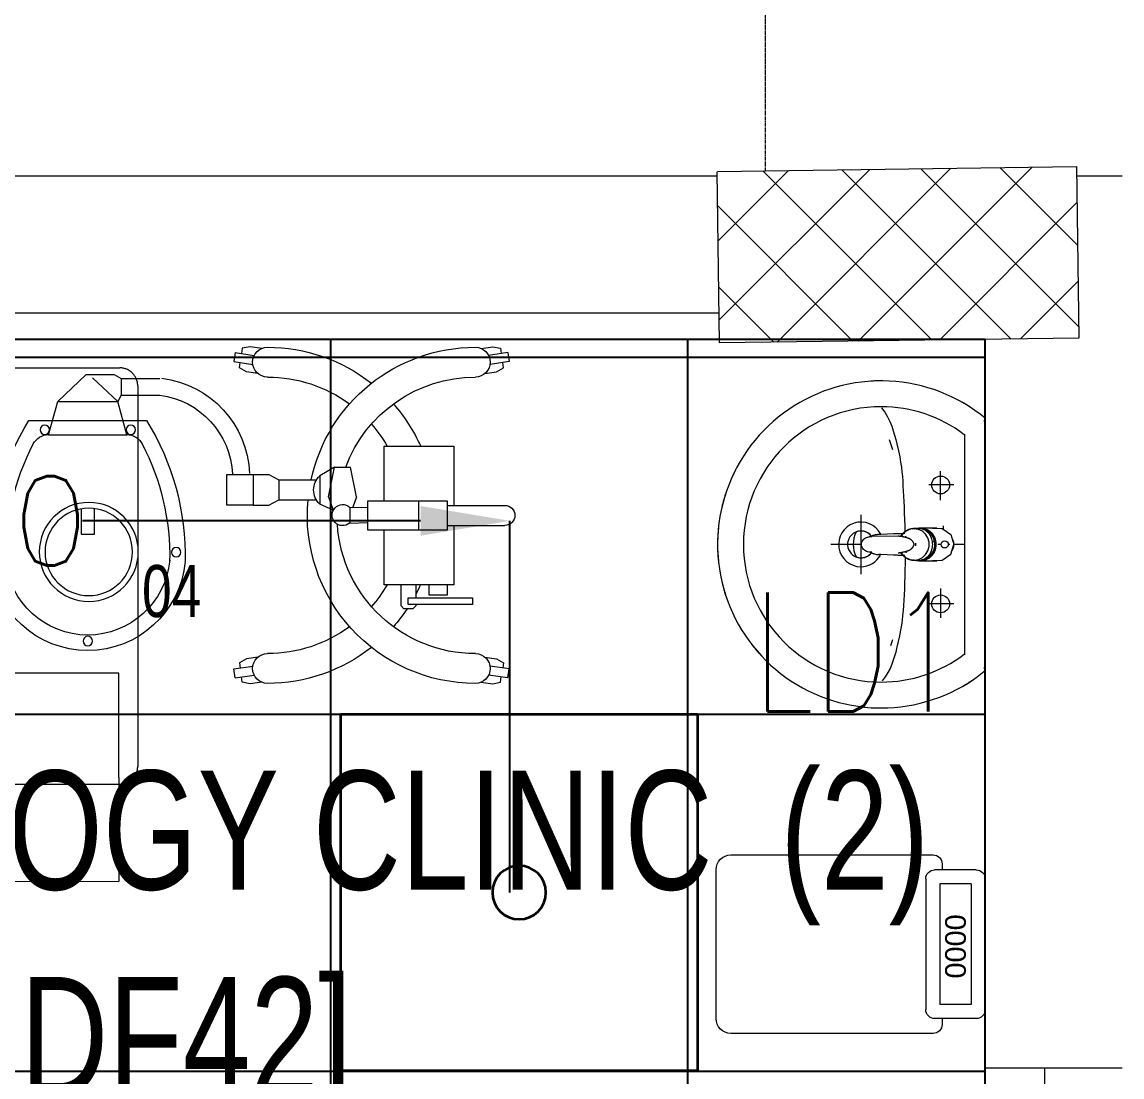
# Model space of a CAD drawing. Extents: x -12260 to 57327, y -29287 to 19916.
# Drawn here: x 47356 to 49206, y 7325 to 9099 of the extents above; entities that cross this region are included whole.
import ezdxf
from ezdxf.enums import TextEntityAlignment as Align

# ---------------------------------------------------------------- set-up
doc = ezdxf.new("R2010")
doc.units = 0
doc.header["$LTSCALE"] = 0.25
doc.linetypes.add('01-First Floor$0$HIDDEN', pattern=[9.525, 6.35, -3.175])
doc.linetypes.add('DASHDOT', pattern=[25.4, 12.7, -6.35, 0, -6.35])
for name, color, linetype, lineweight in [('01-First Floor$0$72_EGR_BASE_TEXT', 252, 'Continuous', 5), ('01-First Floor$0$72_EGR_EQP_TAG', 142, 'Continuous', 5), ('01-First Floor$0$Aluminum', 251, 'Continuous', 5), ('01-First Floor$0$C-HYDR-CTCH', 251, 'Continuous', 5), ('01-First Floor$0$Hatch', 252, 'Continuous', 5), ('01-First Floor$0$LOADING', 253, 'Continuous', 5), ('01-First Floor$0$P-SANR-FIXT', 6, 'Continuous', 18), ('01-First Floor$0$P-SANR-FIXT-1', 6, 'Continuous', 13), ('01-First Floor$0$Proj', 251, 'Continuous', 5), ('01-First Floor$0$Walls', 251, 'Continuous', 5), ('E-DIM', 6, 'Continuous', 18), ('E-LITE-CIRC-NUMB', 6, 'Continuous', 25), ('E-LITE-CLNG', 150, 'Continuous', 35), ('E-LITE-CLNG-CNDT', 6, 'DASHDOT', 35), ('E-LITE-CTRL', 6, 'Continuous', 25), ('E-LITE-IDEN', 6, 'Continuous', 25)]:
    doc.layers.add(name, color=color, linetype=linetype, lineweight=lineweight)
doc.layers.add('01-First Floor$0$FALSE CEILING', color=251, linetype='Continuous')
doc.styles.add('01-First Floor$0$Standard', font='arial.ttf')
doc.styles.add('01-First Floor$0$X3G_ENTITY_257CFD', font='swisscl.ttf', dxfattribs={"height": 200})
doc.styles.add('01-First Floor$0$X3G_ENTITY_9EC9', font='swisscl.ttf', dxfattribs={"height": 0.2})
doc.styles.add('01-First Floor$0$X3G_ENTITY_9F38', font='swisscl.ttf', dxfattribs={"height": 0.2})
doc.styles.add('DC_SIMPLEX', font='SIMPLEX.shx', dxfattribs={"width": 0.7})
doc.styles.get("Standard").update_dxf_attribs({"font": 'romans.shx'})
doc.dimstyles.get("Standard").update_dxf_attribs({"dimtxt": 150, "dimasz": 150, "dimexe": 0.18, "dimexo": 0.0625, "dimgap": 0.09, "dimtad": 0, "dimtih": 1, "dimtoh": 1, "dimdec": 0, "dimlfac": 0.1, "dimzin": 0, "dimdsep": 46, "dimtxsty": 'Standard', "dimcen": 0.09, "dimclrd": 6, "dimadec": 0, "dimazin": 0, "dimtfac": 1, "dimtdec": 0, "dimtofl": 0, "dimtmove": 0, "dimatfit": 3, "dimfxl": 1, "dimtolj": 1, "dimtzin": 0, "dimarcsym": 0})

# ---------------------------------------------------------------- blocks, each defined once
blk = doc.blocks.new('01-First Floor$0$FP_138-161_A_00_GFL_-0_080_Einreichung_Grundrisse_100')
at = {"layer": '01-First Floor$0$P-SANR-FIXT'}
blk.add_line((-0.0044, -0.0019), (-0.0045, -0.0021), dxfattribs=at)
at = {"layer": '01-First Floor$0$P-SANR-FIXT', "flags": 128}
blk.add_lwpolyline([(-0.0057, -0.0037), (-0.0058, -0.0039), (-0.006, -0.004)], dxfattribs=at)
blk = doc.blocks.new('01-First Floor$0$FP_139-161_A_00_GFL_-0_080_Einreichung_Grundrisse_100')
at = {"layer": '01-First Floor$0$P-SANR-FIXT'}
blk.add_line((0.0045, -0.0022), (0.0044, -0.002), dxfattribs=at)
at = {"layer": '01-First Floor$0$P-SANR-FIXT', "flags": 128}
blk.add_lwpolyline([(0.006, -0.004), (0.0059, -0.0039), (0.0057, -0.0038)], dxfattribs=at)
blk = doc.blocks.new('01-First Floor$0$IS_Ceraplus_B8204_BIM_BG _1_ - B8204AA - CERAPLUS single lever basin mixer with pop-up waste-V137-161_A_00_GFL_-0_080_Einreichung_Grundrisse_100')
at = {"layer": '01-First Floor$0$P-SANR-FIXT-1'}
h = blk.add_hatch(dxfattribs=at)
h.set_pattern_fill('FP_26', color=256, style=0, pattern_type=2)
h.set_pattern_definition([(225, (0.009, 0), (0.010607, -0.010607), []), (315, (0.009, 0), (0.010607, 0.010607), [])])
h.paths.add_polyline_path([(0.0056, -0.002), (0.0058, -0.0024), (0.0058, -0.0021)])
h.paths.add_polyline_path([(0.007, -0.0039), (0.0088, -0.0045), (0.0084, -0.0043)])
at = {"layer": '01-First Floor$0$LOADING'}
for p, q in [((-0.028, 0), (-0.028, -0.0281)), ((0.028, -0.0281), (0.028, 0)), ((-0.0274, -0.0337), (-0.0271, -0.0392)), ((-0.0262, -0.0282), (-0.0263, -0.0287)), ((0.0263, -0.0287), (0.0262, -0.0282)), ((0.0262, -0.0293), (0.0263, -0.0287)), ((0.0271, -0.0392), (0.0274, -0.0337)), ((-0.0137, -0.0512), (-0.0129, -0.0517)), ((0.0124, -0.052), (0.0133, -0.0515)), ((0.0185, -0.0618), (0.019, -0.0539)), ((0.019, -0.0539), (0.0188, -0.0561)), ((0.014, -0.0647), (0.0133, -0.1077))]:
    blk.add_line(p, q, dxfattribs=at)
at = {"layer": '01-First Floor$0$LOADING', "flags": 128}
for points in [[(-0.0272, -0.0069), (-0.0266, 0.009), (-0.0165, 0.0236), (0, 0.0291)], [(0.0272, -0.0069), (0.0266, 0.009), (0.0165, 0.0236), (0, 0.0291)], [(-0.0176, -0.0568), (-0.0224, -0.0513), (-0.0254, -0.0448), (-0.0264, -0.0376), (-0.0253, -0.0305), (-0.0222, -0.024), (-0.0172, -0.0186), (-0.0109, -0.0147), (-0.0037, -0.0127), (0.0037, -0.0127), (0.0109, -0.0147), (0.0172, -0.0186), (0.0222, -0.024), (0.0253, -0.0305), (0.0264, -0.0376), (0.0254, -0.0448), (0.0224, -0.0513), (0.0176, -0.0568)], [(-0.0271, -0.0393), (-0.027, -0.0403), (-0.0269, -0.0414), (-0.0267, -0.0424), (-0.0265, -0.0434), (-0.0262, -0.0444), (-0.0259, -0.0454), (-0.0255, -0.0464), (-0.0252, -0.0474), (-0.0247, -0.0484), (-0.0243, -0.0493), (-0.0238, -0.0502), (-0.0232, -0.0511), (-0.0226, -0.052), (-0.022, -0.0529), (-0.0214, -0.0537), (-0.0207, -0.0545), (-0.0199, -0.0553), (-0.0192, -0.0561), (-0.0184, -0.0568), (-0.0176, -0.0575), (-0.0173, -0.0577)], [(-0.019, -0.0539), (-0.0185, -0.0615), (-0.0185, -0.0618)], [(0.0173, -0.0577), (0.0181, -0.057), (0.0189, -0.0563), (0.0197, -0.0556), (0.0204, -0.0548), (0.0211, -0.054), (0.0218, -0.0532), (0.0224, -0.0523), (0.023, -0.0514), (0.0236, -0.0505), (0.0241, -0.0496), (0.0246, -0.0487), (0.025, -0.0477), (0.0254, -0.0467), (0.0258, -0.0458), (0.0261, -0.0448), (0.0264, -0.0437), (0.0266, -0.0427), (0.0268, -0.0417), (0.027, -0.0407), (0.0271, -0.0396), (0.0271, -0.0393)], [(-0.0181, -0.0728), (-0.0177, -0.083), (-0.0172, -0.0938)], [(-0.0162, -0.0579), (-0.0156, -0.058), (-0.0151, -0.0581), (-0.0146, -0.0583), (-0.0142, -0.0586), (-0.0139, -0.0588), (-0.0138, -0.0591)], [(-0.0138, -0.0591), (-0.0139, -0.0612), (-0.014, -0.0633)], [(0.0138, -0.0591), (0.0139, -0.0588), (0.0142, -0.0586), (0.0146, -0.0583), (0.0151, -0.0581), (0.0156, -0.058), (0.0162, -0.0579)], [(0.014, -0.0633), (0.0139, -0.0612), (0.0138, -0.0591)], [(0.0171, -0.0578), (0.0174, -0.0575), (0.0176, -0.0568)], [(0.0172, -0.0938), (0.0177, -0.083), (0.0181, -0.0728)], [(0.0184, -0.0651), (0.0184, -0.0652), (0.0184, -0.0652), (0.0184, -0.0652), (0.0184, -0.0654), (0.0184, -0.0655)], [(-0.0129, -0.1142), (-0.0124, -0.1161), (-0.0118, -0.1179), (-0.0109, -0.1197), (-0.0098, -0.1214), (-0.0084, -0.123), (-0.0067, -0.1244), (-0.0047, -0.1255), (-0.0025, -0.1263), (0, -0.1266)], [(0, -0.1266), (0.0025, -0.1263), (0.0047, -0.1255), (0.0067, -0.1244), (0.0084, -0.123), (0.0098, -0.1214), (0.0109, -0.1197), (0.0118, -0.1179), (0.0124, -0.1161), (0.0129, -0.1142)]]:
    blk.add_lwpolyline(points, dxfattribs=at)
at = {"layer": '01-First Floor$0$LOADING'}
for centre, radius, start, end in [((0, 0.0135), 0.00603, 0, 180), ((0, 0.0135), 0.00603, 180, 0), ((-0.009, 0), 0.005, 300, 315), ((0.009, 0), 0.005, 225, 240)]:
    blk.add_arc(centre, radius, start, end, dxfattribs=at)
for centre, major_axis, start_param, end_param in [((0, -0.0281), (-0.028, 0), 4.712389, 6.47291), ((0, -0.0287), (0.0267, 0), 1.570796, 3.036556), ((0, -0.0287), (0.0263, 0), 2.625648, 2.791756), ((0, -0.0287), (-0.0263, 0), 4.712389, 5.759587), ((0, -0.0281), (0.028, 0), 6.093357, 7.853982), ((0, -0.0287), (0.0267, 0), 0.105099, 1.570796), ((0, -0.0287), (0.0262, 0), 0.523599, 1.570796), ((0, -0.0287), (0.0262, 0), 0.349919, 0.515945), ((0, -0.0321), (0.0275, 0), 3.141823, 3.202701), ((0, -0.0321), (0.0275, 0), 3.239313, 3.439417), ((0, -0.0281), (0.028, 0), 3.371221, 3.483334), ((0, -0.0287), (0.0267, 0), 6.059374, 6.108652), ((0, -0.0321), (0.0275, 0), 5.985527, 6.185455), ((0, -0.0281), (0.028, 0), 5.94107, 6.05344), ((0, -0.0321), (0.0275, 0), 6.222066, 6.282955), ((0, -0.0312), (0.0248, 0), 4.111947, 4.191073), ((0, -0.0281), (0.028, 0), 4.202431, 4.259552), ((0, -0.0287), (0.0263, 0), 4.169225, 4.2325), ((0, -0.0281), (0.028, 0), 5.172057, 5.222265)]:
    blk.add_ellipse(centre, major_axis=major_axis, ratio=0.961262, start_param=start_param, end_param=end_param, dxfattribs=at)
for points, knots in [([(-0.0215, -0.0162), (-0.0216, -0.0163), (-0.0219, -0.0167), (-0.0227, -0.0177), (-0.0238, -0.0192), (-0.0249, -0.0211), (-0.0258, -0.0231), (-0.0266, -0.0253), (-0.0273, -0.0282), (-0.0275, -0.0305), (-0.0275, -0.0321)], [0.7859035, 0.7859035, 0.7859035, 0.7859035, 0.7916667, 0.8055556, 0.8333333, 0.8611111, 0.8888889, 0.9166667, 0.9444444, 1, 1, 1, 1]), ([(0.021, -0.0157), (0.0208, -0.0154), (0.0203, -0.0149), (0.0192, -0.0139), (0.0177, -0.0127), (0.0161, -0.0117), (0.0148, -0.0109), (0.0138, -0.0104), (0.0127, -0.0099), (0.0113, -0.0093), (0.0087, -0.0084), (0.0048, -0.0075), (0, -0.0071), (-0.0048, -0.0075), (-0.0087, -0.0084), (-0.0113, -0.0093), (-0.0127, -0.0099), (-0.0138, -0.0104), (-0.0148, -0.0109), (-0.0161, -0.0117), (-0.0177, -0.0127), (-0.0191, -0.0139), (-0.0202, -0.0149), (-0.0208, -0.0154), (-0.021, -0.0157)], [0.2222222, 0.2222222, 0.2222222, 0.2222222, 0.2361111, 0.25, 0.2777778, 0.3055556, 0.3194444, 0.3333333, 0.3472222, 0.3611111, 0.3888889, 0.4444444, 0.5, 0.5555556, 0.6111111, 0.6388889, 0.6527778, 0.6666667, 0.6805556, 0.6944444, 0.7222222, 0.75, 0.7638889, 0.7777778, 0.7777778, 0.7777778, 0.7777778]), ([(0.0275, -0.0321), (0.0275, -0.0305), (0.0273, -0.0282), (0.0266, -0.0253), (0.0258, -0.0231), (0.0249, -0.0211), (0.0238, -0.0192), (0.0227, -0.0177), (0.0219, -0.0167), (0.0216, -0.0163), (0.0215, -0.0162)], [0, 0, 0, 0, 0.0555556, 0.0833333, 0.1111111, 0.1388889, 0.1666667, 0.1944444, 0.2083333, 0.2142181, 0.2142181, 0.2142181, 0.2142181]), ([(0, -0.0357), (-0.0006, -0.0357), (-0.0013, -0.0357), (-0.002, -0.0357), (-0.0022, -0.0357)], [0, 0, 0, 0, 0.1, 0.1298359, 0.1298359, 0.1298359, 0.1298359]), ([(0.0022, -0.0357), (0.002, -0.0357), (0.0013, -0.0357), (0.0006, -0.0357), (0, -0.0357)], [0.8701578, 0.8701578, 0.8701578, 0.8701578, 0.9, 1, 1, 1, 1]), ([(-0.0188, -0.0538), (-0.0188, -0.0547), (-0.0186, -0.0582), (-0.0185, -0.0619), (-0.0184, -0.0646)], [0.6724021, 0.6724021, 0.6724021, 0.6724021, 0.75, 1, 1, 1, 1]), ([(0, -0.0378), (-0.0005, -0.038), (-0.0012, -0.0384), (-0.0021, -0.0389), (-0.0028, -0.0393), (-0.0035, -0.0397), (-0.0042, -0.04), (-0.0049, -0.0405), (-0.0055, -0.0409), (-0.0061, -0.0414), (-0.0067, -0.0419), (-0.0072, -0.0424), (-0.0078, -0.0429), (-0.0083, -0.0435), (-0.0088, -0.0441), (-0.0092, -0.0446), (-0.0096, -0.0452), (-0.01, -0.0459), (-0.0103, -0.0466), (-0.0105, -0.0472), (-0.0107, -0.0477), (-0.0108, -0.0481), (-0.0109, -0.0484), (-0.0111, -0.0489), (-0.0114, -0.0497), (-0.0118, -0.0509), (-0.0122, -0.0521), (-0.0124, -0.053), (-0.0126, -0.0537), (-0.0128, -0.0544), (-0.0129, -0.0552), (-0.0131, -0.0559), (-0.0132, -0.0566), (-0.0134, -0.0572), (-0.0136, -0.0581), (-0.0137, -0.0587), (-0.0138, -0.0591)], [0, 0, 0, 0, 0.055556, 0.083333, 0.111111, 0.138889, 0.166667, 0.194444, 0.222222, 0.25, 0.277778, 0.305556, 0.333333, 0.361111, 0.388889, 0.416667, 0.444444, 0.472222, 0.5, 0.527778, 0.541667, 0.555556, 0.569444, 0.583333, 0.611111, 0.666667, 0.722222, 0.75, 0.777778, 0.805556, 0.833333, 0.861111, 0.888889, 0.916667, 0.944444, 1, 1, 1, 1]), ([(0.0138, -0.0591), (0.0137, -0.0587), (0.0136, -0.0581), (0.0134, -0.0572), (0.0132, -0.0566), (0.0131, -0.0559), (0.0129, -0.0552), (0.0128, -0.0544), (0.0126, -0.0537), (0.0124, -0.053), (0.0122, -0.0521), (0.0118, -0.0509), (0.0114, -0.0497), (0.0111, -0.0489), (0.0109, -0.0484), (0.0108, -0.0481), (0.0107, -0.0477), (0.0105, -0.0472), (0.0103, -0.0466), (0.01, -0.0459), (0.0096, -0.0452), (0.0092, -0.0446), (0.0088, -0.0441), (0.0083, -0.0435), (0.0078, -0.0429), (0.0072, -0.0424), (0.0067, -0.0419), (0.0061, -0.0414), (0.0055, -0.0409), (0.0049, -0.0405), (0.0042, -0.04), (0.0035, -0.0397), (0.0028, -0.0393), (0.0021, -0.0389), (0.0012, -0.0384), (0.0005, -0.038), (0, -0.0378)], [0, 0, 0, 0, 0.055556, 0.083333, 0.111111, 0.138889, 0.166667, 0.194444, 0.222222, 0.25, 0.277778, 0.333333, 0.388889, 0.416667, 0.430556, 0.444444, 0.458333, 0.472222, 0.5, 0.527778, 0.555556, 0.583333, 0.611111, 0.638889, 0.666667, 0.694444, 0.722222, 0.75, 0.777778, 0.805556, 0.833333, 0.861111, 0.888889, 0.916667, 0.944444, 1, 1, 1, 1]), ([(0.0184, -0.0646), (0.0185, -0.0619), (0.0186, -0.0582), (0.0188, -0.0547), (0.0188, -0.0538)], [0, 0, 0, 0, 0.25, 0.3275586, 0.3275586, 0.3275586, 0.3275586]), ([(-0.0162, -0.0579), (-0.0162, -0.0578), (-0.0163, -0.0578), (-0.0165, -0.0577), (-0.0166, -0.0575), (-0.0167, -0.0574), (-0.0169, -0.0573), (-0.017, -0.0572), (-0.0172, -0.0571), (-0.0173, -0.057), (-0.0175, -0.0569), (-0.0176, -0.0568)], [0, 0, 0, 0, 0.1, 0.2, 0.3, 0.4, 0.5, 0.6, 0.7, 0.8, 1, 1, 1, 1]), ([(-0.0148, -0.0587), (-0.015, -0.0586), (-0.0159, -0.0583), (-0.0167, -0.058), (-0.0172, -0.0578)], [0.8, 0.8, 0.8, 0.8, 0.85, 1, 1, 1, 1]), ([(0.0141, -0.0613), (0.0141, -0.0611), (0.0143, -0.0608), (0.0145, -0.0604), (0.0148, -0.06), (0.0151, -0.0596), (0.0153, -0.0594), (0.0155, -0.0592), (0.0156, -0.059), (0.0158, -0.0588), (0.016, -0.0587), (0.0163, -0.0585), (0.0165, -0.0583), (0.0166, -0.0582)], [0.3333333, 0.3333333, 0.3333333, 0.3333333, 0.4166667, 0.5, 0.5833333, 0.6666667, 0.7083333, 0.75, 0.7916667, 0.8333333, 0.875, 0.9166667, 1, 1, 1, 1]), ([(0.0176, -0.0568), (0.0175, -0.0569), (0.0173, -0.057), (0.0172, -0.0571), (0.017, -0.0572), (0.0169, -0.0573), (0.0167, -0.0574), (0.0166, -0.0575), (0.0165, -0.0577), (0.0163, -0.0578), (0.0162, -0.0578), (0.0162, -0.0579)], [0, 0, 0, 0, 0.2, 0.3, 0.4, 0.5, 0.6, 0.7, 0.8, 0.9, 1, 1, 1, 1]), ([(-0.0131, -0.1116), (-0.0132, -0.1115), (-0.0135, -0.1109), (-0.0141, -0.1099), (-0.0147, -0.1086), (-0.0153, -0.1072), (-0.0159, -0.1053), (-0.0167, -0.1021), (-0.0171, -0.0992), (-0.0171, -0.0973)], [0.4856715, 0.4856715, 0.4856715, 0.4856715, 0.5, 0.55, 0.6, 0.65, 0.7, 0.8, 1, 1, 1, 1]), ([(-0.0132, -0.1091), (-0.0132, -0.1096), (-0.0132, -0.1103), (-0.0132, -0.1111), (-0.0132, -0.1115), (-0.0132, -0.1118), (-0.0131, -0.1122), (-0.0131, -0.1125), (-0.0131, -0.1128), (-0.0131, -0.1131), (-0.013, -0.1134), (-0.013, -0.1138), (-0.0129, -0.1141), (-0.0129, -0.1142)], [0.2, 0.2, 0.2, 0.2, 0.4, 0.5, 0.55, 0.6, 0.65, 0.7, 0.75, 0.8, 0.85, 0.9, 1, 1, 1, 1]), ([(0.0129, -0.1142), (0.0129, -0.1141), (0.013, -0.1138), (0.013, -0.1134), (0.0131, -0.1131), (0.0131, -0.1128), (0.0131, -0.1125), (0.0131, -0.1122), (0.0132, -0.1118), (0.0132, -0.1115), (0.0132, -0.1111), (0.0132, -0.1103), (0.0132, -0.1096), (0.0132, -0.1091)], [0, 0, 0, 0, 0.1, 0.15, 0.2, 0.25, 0.3, 0.35, 0.4, 0.45, 0.5, 0.6, 0.8, 0.8, 0.8, 0.8]), ([(0.0131, -0.1116), (0.0133, -0.1113), (0.0137, -0.1106), (0.0142, -0.1096), (0.0147, -0.1084), (0.0153, -0.1072), (0.0159, -0.1053), (0.0167, -0.1021), (0.0171, -0.0992), (0.0171, -0.0973)], [-0.5143371, -0.5143371, -0.5143371, -0.5143371, -0.475, -0.4375, -0.4, -0.35, -0.3, -0.2, 0, 0, 0, 0])]:
    blk.add_open_spline(points, degree=3, knots=knots, dxfattribs=at)
for points in [[(-0.0184, -0.0646), (-0.0183, -0.0659), (-0.0182, -0.0684), (-0.0181, -0.0709), (-0.0181, -0.0721)], [(-0.0172, -0.0578), (-0.0171, -0.0578), (-0.0169, -0.058), (-0.0167, -0.0581), (-0.0166, -0.0582)], [(-0.0162, -0.0579), (-0.0162, -0.0579), (-0.0164, -0.0581), (-0.0165, -0.0582), (-0.0166, -0.0583), (-0.0166, -0.0582), (-0.0166, -0.0582)], [(-0.0166, -0.0582), (-0.0163, -0.0585), (-0.0156, -0.059), (-0.0148, -0.0599), (-0.0142, -0.0609), (-0.0139, -0.0617), (-0.0138, -0.0621)], [(-0.014, -0.0633), (-0.014, -0.0633), (-0.014, -0.0633), (-0.014, -0.0633)], [(-0.014, -0.0646), (-0.014, -0.0644), (-0.014, -0.064), (-0.014, -0.0635), (-0.014, -0.0633)], [(0.014, -0.0633), (0.014, -0.0633), (0.014, -0.0633), (0.014, -0.0633)], [(0.014, -0.0633), (0.014, -0.0635), (0.014, -0.064), (0.014, -0.0644), (0.014, -0.0647)], [(0.0172, -0.0578), (0.0168, -0.0579), (0.0158, -0.0583), (0.0147, -0.0587), (0.0141, -0.059)], [(0.0166, -0.0582), (0.0166, -0.0582), (0.0166, -0.0583), (0.0165, -0.0582), (0.0164, -0.0581), (0.0162, -0.0579), (0.0162, -0.0579)], [(0.0166, -0.0582), (0.0167, -0.0582), (0.0168, -0.0581), (0.0169, -0.058), (0.0169, -0.058)], [(0.0169, -0.058), (0.017, -0.0579), (0.0171, -0.0579), (0.0171, -0.0578)], [(0.0181, -0.0721), (0.0181, -0.0709), (0.0182, -0.0684), (0.0183, -0.0659), (0.0184, -0.0646)], [(-0.0172, -0.0938), (-0.0172, -0.0944), (-0.0172, -0.0956), (-0.0171, -0.0967), (-0.0171, -0.0973)], [(0.0171, -0.0973), (0.0171, -0.0967), (0.0172, -0.0956), (0.0172, -0.0944), (0.0172, -0.0938)]]:
    blk.add_open_spline(points, degree=3, dxfattribs=at)
for name in ['01-First Floor$0$FP_138-161_A_00_GFL_-0_080_Einreichung_Grundrisse_100', '01-First Floor$0$FP_139-161_A_00_GFL_-0_080_Einreichung_Grundrisse_100']:
    blk.add_blockref(name, (0, 0), dxfattribs=at)
blk = doc.blocks.new('01-First Floor$0$_100_WB_KER_REN_55x45x18 - _100_WB_KER_REN_55x45x18-V63-161_A_00_GFL_-0_080_Einreichung_Grundrisse_100')
at = {"layer": '01-First Floor$0$LOADING'}
for p, q in [((-0.2075, 0.225), (-0.2075, 0.2227)), ((0.2074, 0.225), (-0.2074, 0.225)), ((0.2075, 0.2227), (0.2075, 0.225)), ((-0.1855, 0.1899), (0.1855, 0.1899)), ((0, 0.1899), (0, 0.1724)), ((-0.1, 0.172), (-0.1, 0.1303)), ((0.1, 0.172), (0.1, 0.1303)), ((-0.0744, 0.15), (-0.1234, 0.15)), ((-0.0259, 0.155), (-0.0315, 0.155)), ((0, 0.1656), (0, 0.1628)), ((0, 0.1509), (0, 0.1454)), ((0.026, 0.155), (0.0248, 0.155)), ((0.0744, 0.15), (0.1234, 0.15)), ((0, 0.1422), (0, 0.1399)), ((-0.1763, 0.0637), (-0.1598, 0.0692)), ((0.1605, 0.0691), (0.1707, 0.0656)), ((-0.05, 0.0161), (0.05, 0.0161)), ((0, 0.0168), (0, -0.0348))]:
    blk.add_line(p, q, dxfattribs=at)
at = {"layer": '01-First Floor$0$LOADING', "flags": 128}
for points in [[(-0.2121, 0.225), (-0.219, 0.2164), (-0.2254, 0.2075), (-0.2316, 0.1983), (-0.2373, 0.189), (-0.2427, 0.1794), (-0.2476, 0.1696), (-0.2522, 0.1596), (-0.2564, 0.1494), (-0.2602, 0.1391), (-0.2635, 0.1286), (-0.2665, 0.118), (-0.269, 0.1073), (-0.271, 0.0965), (-0.2727, 0.0856), (-0.2739, 0.0747), (-0.2747, 0.0637), (-0.275, 0.0527), (-0.275, 0.05)], [(0.275, 0.05), (0.2748, 0.061), (0.2741, 0.072), (0.273, 0.0829), (0.2715, 0.0938), (0.2695, 0.1046), (0.2671, 0.1154), (0.2643, 0.126), (0.261, 0.1365), (0.2574, 0.1469), (0.2533, 0.1571), (0.2488, 0.1671), (0.2439, 0.177), (0.2387, 0.1866), (0.233, 0.1961), (0.227, 0.2053), (0.2206, 0.2142), (0.2138, 0.2229), (0.2121, 0.225)], [(-0.275, 0.05), (-0.2748, 0.039), (-0.2741, 0.028), (-0.273, 0.0171), (-0.2715, 0.0062), (-0.2695, -0.0046), (-0.2671, -0.0154), (-0.2643, -0.026), (-0.261, -0.0365), (-0.2574, -0.0469), (-0.2533, -0.0571), (-0.2488, -0.0671), (-0.2439, -0.077), (-0.2387, -0.0866), (-0.233, -0.0961), (-0.227, -0.1053), (-0.2206, -0.1142), (-0.2138, -0.1229), (-0.2067, -0.1313), (-0.1993, -0.1395), (-0.1916, -0.1473), (-0.1836, -0.1548), (-0.1752, -0.162), (-0.1666, -0.1688), (-0.1577, -0.1753), (-0.1486, -0.1814), (-0.1392, -0.1872), (-0.1296, -0.1925), (-0.1198, -0.1975), (-0.1098, -0.2021), (-0.0996, -0.2063), (-0.0893, -0.2101), (-0.0788, -0.2135), (-0.0682, -0.2164), (-0.0575, -0.2189), (-0.0467, -0.221), (-0.0359, -0.2227), (-0.0249, -0.2239), (-0.014, -0.2246), (-0.003, -0.225), (0.008, -0.2249), (0.019, -0.2243), (0.03, -0.2234), (0.0409, -0.2219), (0.0517, -0.2201), (0.0625, -0.2178), (0.0731, -0.2151), (0.0837, -0.212), (0.0941, -0.2084), (0.1043, -0.2044), (0.1144, -0.2001), (0.1243, -0.1953), (0.1341, -0.1901), (0.1436, -0.1846), (0.1528, -0.1786), (0.1618, -0.1723), (0.1706, -0.1657), (0.1791, -0.1587), (0.1873, -0.1514), (0.1952, -0.1437), (0.2028, -0.1358), (0.21, -0.1275), (0.217, -0.119), (0.2236, -0.1101), (0.2298, -0.1011), (0.2356, -0.0918), (0.2411, -0.0822), (0.2462, -0.0725), (0.2509, -0.0625), (0.2552, -0.0524), (0.2591, -0.0421), (0.2626, -0.0317), (0.2656, -0.0211), (0.2683, -0.0104), (0.2705, 0.0003), (0.2722, 0.0112), (0.2736, 0.0221), (0.2745, 0.0331), (0.2749, 0.0441), (0.275, 0.05)]]:
    blk.add_lwpolyline(points, dxfattribs=at)
at = {"layer": '01-First Floor$0$LOADING'}
for centre in [(-0.1, 0.15), (0.1, 0.15)]:
    blk.add_circle(centre, 0.015, dxfattribs=at)
for centre, radius, start, end in [((0, 0.05), 0.275, 140.4788, 141.2381), ((0, 0.05), 0.275, 38.7619, 39.5212), ((0, 0.05), 0.275, 145.9324, 150.3591), ((0, 0.05), 0.275, 29.6409, 34.0676), ((0, 0.05), 0.2315, 142.8209, 180), ((0, 0.05), 0.2315, 0, 37.1791), ((0, 0.155), 0.0175, 54.0899, 125.9101), ((0, 0.155), 0.0175, 68.869, 83.8798), ((0, 0.155), 0.0175, 251.9463, 258.2346), ((0, 0.05), 0.275, 180, 183.6225), ((0, 0.05), 0.2315, 180, 0), ((0, 0.0161), 0.0375, 117.1305, 0), ((0, 0.0161), 0.0375, 0, 61.4146), ((0, 0.0161), 0.0225, 129.5025, 0), ((0, 0.0161), 0.0225, 156.725, 162.0134), ((0, 0.0161), 0.0225, 138.0808, 143.3939), ((0, 0.0161), 0.0225, 0, 51.4286), ((0, 0.0161), 0.0225, 36.616, 41.9265), ((0, 0.0161), 0.0225, 17.9887, 23.276), ((0, 0.0161), 0.0225, 180, 193.3417), ((0, 0.0161), 0.0225, 197.0466, 201.508), ((0, 0.05), 0.047, 243.4433, 296.5567), ((0, 0.0161), 0.0225, 338.492, 342.9534), ((0, 0.0161), 0.0225, 346.6583, 0), ((0, 0.05), 0.275, 307.6689, 312), ((0, 0.05), 0.275, 240, 245.6589), ((0, 0.05), 0.275, 252, 257.5535), ((0, 0.05), 0.275, 282.9241, 288), ((0, 0.05), 0.275, 264, 276)]:
    blk.add_arc(centre, radius, start, end, dxfattribs=at)
for points, knots in [([(-0.2074, 0.225), (-0.2078, 0.225), (-0.2086, 0.225), (-0.2095, 0.225), (-0.2102, 0.225), (-0.2106, 0.225), (-0.2109, 0.225), (-0.2111, 0.225), (-0.2114, 0.225), (-0.2116, 0.225), (-0.2118, 0.225), (-0.2119, 0.225), (-0.2119, 0.225)], [-1, -1, -1, -1, -0.8333333, -0.6666667, -0.5833333, -0.5, -0.4583333, -0.4166667, -0.3333333, -0.2916667, -0.25, -0.1666667, -0.1666667, -0.1666667, -0.1666667]), ([(0.2119, 0.225), (0.2119, 0.225), (0.2118, 0.225), (0.2116, 0.225), (0.2114, 0.225), (0.2111, 0.225), (0.2109, 0.225), (0.2106, 0.225), (0.2102, 0.225), (0.2095, 0.225), (0.2086, 0.225), (0.2078, 0.225), (0.2074, 0.225)], [-0.8333333, -0.8333333, -0.8333333, -0.8333333, -0.75, -0.7083333, -0.6666667, -0.5833333, -0.5416667, -0.5, -0.4166667, -0.3333333, -0.1666667, 0, 0, 0, 0]), ([(-0.0037, 0.1721), (-0.0046, 0.1719), (-0.0064, 0.1714), (-0.0081, 0.1705), (-0.009, 0.17)], [0.5653198, 0.5653198, 0.5653198, 0.5653198, 0.6111111, 0.6666667, 0.6666667, 0.6666667, 0.6666667]), ([(0.009, 0.17), (0.0086, 0.1703), (0.0077, 0.1708), (0.0059, 0.1715), (0.0046, 0.1719), (0.0037, 0.1721)], [0.3333333, 0.3333333, 0.3333333, 0.3333333, 0.3611111, 0.3888889, 0.4346482, 0.4346482, 0.4346482, 0.4346482]), ([(-0.2294, 0.0509), (-0.2103, 0.066), (-0.1431, 0.0839), (-0.1084, 0.0863), (-0.0496, 0.0893), (-0.0206, 0.0899)], [0.0392191, 0.0392191, 0.0392191, 0.0392191, 0.1715289, 0.4228457, 0.6475389, 0.6475389, 0.6475389, 0.6475389]), ([(0.0209, 0.0903), (0.0512, 0.0901), (0.1113, 0.0879), (0.1514, 0.0828), (0.2115, 0.0665), (0.2292, 0.052)], [0.7533082, 0.7533082, 0.7533082, 0.7533082, 0.9865548, 1.235629, 1.3638988, 1.3638988, 1.3638988, 1.3638988]), ([(-0.0141, 0.0337), (-0.0162, 0.0319), (-0.0207, 0.0267), (-0.0225, 0.02), (-0.0225, 0.0161)], [0.7144203, 0.7144203, 0.7144203, 0.7144203, 0.8333333, 1, 1, 1, 1]), ([(0.0225, 0.0161), (0.0225, 0.0187), (0.0216, 0.0239), (0.0182, 0.0298), (0.0152, 0.0327), (0.0141, 0.0337)], [0, 0, 0, 0, 0.1111111, 0.2222222, 0.285568, 0.285568, 0.285568, 0.285568])]:
    blk.add_open_spline(points, degree=3, knots=knots, dxfattribs=at)
for points in [[(-0.2075, 0.2227), (-0.2075, 0.2231), (-0.2075, 0.2235), (-0.2075, 0.2239)], [(0.2075, 0.2239), (0.2075, 0.2235), (0.2075, 0.2231), (0.2075, 0.2227)], [(-0.1852, 0.1899), (-0.1853, 0.1899), (-0.1854, 0.1899), (-0.1855, 0.1899)], [(0.1855, 0.1899), (0.1854, 0.1899), (0.1853, 0.1899), (0.1852, 0.1899)], [(-0.0009, 0.1725), (-0.0013, 0.1725), (-0.0018, 0.1724), (-0.0022, 0.1724)], [(0.0022, 0.1724), (0.0018, 0.1724), (0.0013, 0.1725), (0.0009, 0.1725)], [(-0.0225, 0.0161), (-0.0225, 0.0147), (-0.0222, 0.012), (-0.0215, 0.0093), (-0.021, 0.008)], [(0.021, 0.008), (0.0215, 0.0093), (0.0222, 0.012), (0.0225, 0.0147), (0.0225, 0.0161)]]:
    blk.add_open_spline(points, degree=3, dxfattribs=at)
at = {"layer": '01-First Floor$0$LOADING', "xscale": -1, "rotation": 5.088887490341627e-12}
blk.add_blockref('01-First Floor$0$IS_Ceraplus_B8204_BIM_BG _1_ - B8204AA - CERAPLUS single lever basin mixer with pop-up waste-V137-161_A_00_GFL_-0_080_Einreichung_Grundrisse_100', (0, 0.1434), dxfattribs=at)
blk = doc.blocks.new('01-First Floor$0$HF13461A-P')
at = {"layer": '01-First Floor$0$LOADING'}
for p, q in [((0.2579, 0.4503), (0.0379, 0.4503)), ((0.0229, 0.4353), (0.0229, 0.3653)), ((0.2493, 0.4266), (0.0466, 0.4266)), ((0.0466, 0.4266), (0.0466, 0.3739)), ((0.2493, 0.4266), (0.2493, 0.3739)), ((0.2729, 0.4353), (0.2729, 0.3653)), ((0.0229, 0.3778), (0.0129, 0.3778)), ((0.2493, 0.3739), (0.0466, 0.3739)), ((0.2829, 0.3778), (0.2729, 0.3778)), ((-0.0021, 0.3628), (-0.0021, 0.0228)), ((0.2979, 0.0228), (0.2979, 0.3628)), ((0.2579, 0.3503), (0.0379, 0.3503)), ((0.0229, -0.0022), (0.2729, -0.0022))]:
    blk.add_line(p, q, dxfattribs=at)
for centre, radius, start, end in [((0.0379, 0.4353), 0.015, 90, 180), ((0.2579, 0.4353), 0.015, 0, 90), ((0.0129, 0.3628), 0.015, 90, 180), ((0.2829, 0.3628), 0.015, 0, 90), ((0.0379, 0.3653), 0.015, 180, 270), ((0.2579, 0.3653), 0.015, 270, 0), ((0.0229, 0.0228), 0.025, 180, 270), ((0.2729, 0.0228), 0.025, 270, 0)]:
    blk.add_arc(centre, radius, start, end, dxfattribs=at)
at = {"layer": '01-First Floor$0$LOADING', "style": '01-First Floor$0$Standard'}
blk.add_text('0000', height=0.03477, dxfattribs=at).set_placement((0.0901, 0.3829))
blk = doc.blocks.new('01-First Floor$0$HF13902-P')
at = {"color": 8, "linetype": '01-First Floor$0$HIDDEN'}
for p, q in [((-0.35, -0.6824), (-0.35, -1.1124)), ((0.35, -0.6824), (0.35, -1.1124)), ((0.32, -1.1424), (-0.32, -1.1424))]:
    blk.add_line(p, q, dxfattribs=at)
for centre, start, end in [((-0.32, -1.1124), 180, 270), ((0.32, -1.1124), 270, 0)]:
    blk.add_arc(centre, 0.03, start, end, dxfattribs=at)
blk = doc.blocks.new('01-First Floor$0$HF11772-P')
at = {"layer": '01-First Floor$0$LOADING'}
for p, q in [((0.6, 0.35), (0, 0.35)), ((0, 0.175), (0, 0.35)), ((0.6, 0.175), (0.6, 0.35)), ((0, 0.175), (0, 0)), ((0.6, 0), (0.6, 0.175)), ((0, 0), (0.6, 0))]:
    blk.add_line(p, q, dxfattribs=at)
blk = doc.blocks.new('01-First Floor$0$mobile light')
at = {"layer": '01-First Floor$0$LOADING'}
for p, q in [((1885.1, -497.29), (1883.78, -497.56)), ((1887.04, -497.59), (1885.1, -497.29)), ((1923.94, -497.59), (1925.88, -497.29)), ((1925.88, -497.29), (1927.2, -497.56)), ((1882.58, -498.29), (1882.35, -499.8)), ((1882.58, -498.29), (1885.78, -498.78)), ((1883.78, -497.56), (1883.65, -498.45)), ((1928.41, -498.29), (1925.2, -498.78)), ((1927.2, -497.56), (1927.33, -498.45)), ((1928.41, -498.29), (1928.63, -499.8)), ((1882.35, -499.8), (1885.55, -500.28)), ((1883.28, -500.85), (1883.42, -499.96)), ((1884.47, -501.5), (1883.28, -500.85)), ((1928.63, -499.8), (1925.43, -500.28)), ((1926.52, -501.5), (1927.7, -500.85)), ((1927.7, -500.85), (1927.56, -499.96)), ((1886.4, -501.79), (1884.47, -501.5)), ((1924.58, -501.79), (1926.52, -501.5)), ((1947.59, -502.62), (1941.09, -502.62)), ((1948.76, -501.94), (1947.59, -502.62)), ((1947.59, -502.62), (1947.59, -505.45)), ((1948.15, -506.5), (1952.41, -502.55)), ((1953.47, -501.94), (1948.76, -501.94)), ((1958.23, -506.5), (1953.47, -501.94)), ((1947.59, -505.45), (1941.09, -505.45)), ((1946.6, -512.08), (1948.15, -506.5)), ((1947.59, -505.45), (1948.15, -506.5)), ((1958.23, -506.5), (1948.15, -506.5)), ((1959.78, -512.08), (1958.23, -506.5)), ((1963.08, -509.67), (1943.3, -509.67)), ((1959.78, -512.08), (1946.6, -512.08)), ((1908.01, -522.53), (1909, -517.55)), ((1911.69, -517.55), (1909, -517.55)), ((1912.69, -522.53), (1911.69, -517.55)), ((1911.69, -517.55), (1914.17, -518.99)), ((1914.17, -518.99), (1914.17, -523.77)), ((1921.08, -519.69), (1914.74, -519.69)), ((1922.73, -518.8), (1921.08, -519.69)), ((1921.08, -519.69), (1921.08, -523.01)), ((1921.08, -519.69), (1921.08, -523.01)), ((1925.38, -518.8), (1922.73, -518.8)), ((1892.68, -528.06), (1892.68, -523.24)), ((1892.68, -523.24), (1906.16, -523.24)), ((1897.5, -528.06), (1897.5, -523.24)), ((1906.16, -523.24), (1906.16, -528.06)), ((1908.01, -522.53), (1908.62, -524.28)), ((1912.69, -522.53), (1911.9, -524.78)), ((1921.08, -523.01), (1914.77, -523.01)), ((1922.73, -523.93), (1921.08, -523.04)), ((1892.68, -523.97), (1883.05, -523.97)), ((1909.15, -524.25), (1906.16, -524.32)), ((1909.15, -524.25), (1909.15, -526.94)), ((1911.9, -524.78), (1914.17, -523.77)), ((1925.38, -523.93), (1922.73, -523.93)), ((1909.15, -526.94), (1906.16, -526.87)), ((1892.68, -527.34), (1883.05, -527.34)), ((1906.16, -528.06), (1892.68, -528.06)), ((1882.35, -551.47), (1885.55, -550.99)), ((1884.47, -549.77), (1883.28, -550.42)), ((1883.28, -550.42), (1883.42, -551.31)), ((1886.4, -549.48), (1884.47, -549.77)), ((1924.58, -549.48), (1926.52, -549.77)), ((1928.63, -551.47), (1925.43, -550.99)), ((1926.52, -549.77), (1927.7, -550.42)), ((1927.7, -550.42), (1927.56, -551.31)), ((1882.58, -552.98), (1882.35, -551.47)), ((1882.58, -552.98), (1885.78, -552.5)), ((1883.78, -553.71), (1883.65, -552.82)), ((1928.41, -552.98), (1925.2, -552.5)), ((1927.2, -553.71), (1927.33, -552.82)), ((1928.41, -552.98), (1928.63, -551.47)), ((1885.1, -553.98), (1883.78, -553.71)), ((1887.04, -553.69), (1885.1, -553.98)), ((1923.94, -553.69), (1925.88, -553.98)), ((1925.88, -553.98), (1927.2, -553.71))]:
    blk.add_line(p, q, dxfattribs=at)
for points in [[(1903.33, -523.24), (1903.33, -514.02), (1891.61, -514.02), (1891.61, -523.97)], [(1954.27, -524.55), (1954.27, -528.82), (1952.05, -528.82), (1952.05, -524.5)], [(1891.61, -527.34), (1891.61, -537.34), (1903.33, -537.34), (1903.33, -528.06)], [(1892.74, -537.34), (1892.74, -539.04), (1895.76, -539.04), (1895.76, -537.34)], [(1898.05, -537.34), (1898.05, -539.5)], [(1898.05, -540.63), (1898.05, -540.87), (1898.53, -541.35), (1900.02, -541.35), (1900.5, -540.87), (1900.5, -537.34)]]:
    blk.add_lwpolyline(points, dxfattribs=at)
for points in [[(1929.78, -518.8), (1925.38, -518.8), (1925.38, -523.93), (1929.78, -523.93)], [(1899.3, -539.5), (1888.5, -539.5), (1888.5, -540.63), (1899.3, -540.63)]]:
    blk.add_lwpolyline(points, close=True, dxfattribs=at)
for centre, radius in [((1945.96, -511.25), 0.793), ((1960.42, -511.25), 0.793), ((1953.01, -531.79), 8.32), ((1953.01, -531.79), 7.35), ((1938.31, -531.85), 0.793), ((1968.07, -531.85), 0.793), ((1953.19, -546.77), 0.793)]:
    blk.add_circle(centre, radius, dxfattribs=at)
for centre, radius, start, end in [((1888.02, -499.89), 2.5, 90, 270), ((1888.02, -525.64), 28.25, 12.1463, 90), ((1922.96, -525.64), 28.25, 90, 128.2073), ((1922.96, -499.89), 2.5, 270, 90), ((1888.02, -525.64), 23.25, 20.3387, 90), ((1922.96, -525.64), 23.25, 90, 126.3743), ((1942.82, -519.31), 16.86, 97.1293, 177.6115), ((1942.82, -519.31), 13.97, 97.1293, 177.6115), ((1922.96, -525.64), 28.25, 138.4974, 155.7305), ((1922.96, -525.64), 23.25, 138.7224, 150.0382), ((1980.13, -532.49), 43.32, 148.2167, 181.2501), ((1926.25, -532.49), 43.32, 358.7499, 31.7833), ((1946.6, -514.96), 2.89, 90, 152.4092), ((1959.78, -514.96), 2.89, 27.5908, 90), ((1980.13, -532.49), 40.72, 152.4092, 181.2501), ((1926.25, -532.49), 40.72, 358.7499, 27.5908), ((1911.94, -521.38), 3.27, 313.0112, 46.9888), ((1888.02, -525.64), 28.25, 270, 5.3386), ((1883.05, -525.65), 1.68, 90, 270), ((1910.32, -525.6), 1.78, 229.0673, 130.9327), ((1888.02, -525.64), 23.25, 270, 356.3184), ((1953.19, -531.93), 16.44, 185.2361, 354.7639), ((1953.19, -531.93), 13.84, 185.2361, 354.7639), ((1922.96, -525.64), 28.25, 204.483, 208.105), ((1922.96, -525.64), 23.25, 210.2349, 221.2776), ((1922.96, -525.64), 28.25, 213.7985, 221.5026), ((1922.96, -525.64), 23.25, 233.6257, 270), ((1888.02, -551.39), 2.5, 90, 270), ((1922.96, -525.64), 28.25, 231.7927, 270), ((1922.96, -551.39), 2.5, 270, 90)]:
    blk.add_arc(centre, radius, start, end, dxfattribs=at)
blk = doc.blocks.new('01-First Floor')
at = {"layer": '01-First Floor$0$Hatch'}
h = blk.add_hatch(dxfattribs=at)
h.set_pattern_fill('ANSI37', color=256, scale=30)
h.set_pattern_definition([(45, (-1823.345, -13062.25), (-67.35192, 67.35192), []), (135, (-1823.345, -13062.25), (-67.35192, -67.35192), [])])
h.paths.add_polyline_path([(49129.3, 8855.6), (48525.4, 8847.5), (48529.3, 8559.1), (49133.2, 8567.2)])
h.paths.add_polyline_path([(41968.6, 8847.9), (41385, 8842.5), (41365.1, 8551.1), (41948.6, 8556.5)])
h.paths.add_polyline_path([(27591.6, 8840.5), (26992.5, 8836.4), (26986.8, 8543.4), (27585.9, 8547.5)])
h.paths.add_polyline_path([(34776.8, 8842.7), (34175.6, 8835.2), (34167.4, 8549.5), (34768.6, 8557)])
h.paths.add_polyline_path([(20372.4, 8849.8), (19765.9, 8827.9), (19780.4, 8535.4), (20386.9, 8557.2)])
h.paths.add_polyline_path([(13635.8, 8839.4), (12413.8, 8863.3), (12407.4, 8567.2), (13629.3, 8543.3)])
h.paths.add_polyline_path([(13649.8, 1639.3), (12434.8, 1623.6), (12421.4, 1331.2), (13636.4, 1346.9)])
h.paths.add_polyline_path([(13623.8, -5553.9), (12420.7, -5569.8), (12415, -5862.9), (13618.1, -5846.9)])
h.paths.add_polyline_path([(13642.3, -12752.6), (12445.6, -12764), (12448.4, -13058.5), (13645.1, -13047)])
h.paths.add_polyline_path([(6007.3, -12750.5), (5403.7, -12754.2), (5414.4, -13039.6), (6017.9, -13035.9)])
h.paths.add_polyline_path([(5991.8, -5552.5), (5395, -5550.9), (5394.9, -5852.1), (5991.7, -5853.6)])
h.paths.add_polyline_path([(6001.7, 1637.1), (5382.4, 1638.3), (5371.8, 1335.4), (5991.1, 1334.1)])
h.paths.add_polyline_path([(5978.4, 8816.5), (5377.7, 8830.9), (5374.1, 8541.3), (5974.8, 8526.8)])
h.paths.add_polyline_path([(-1220.7, 8814.6), (-1823.3, 8837.3), (-1821.5, 8549), (-1218.8, 8526.3)])
h.paths.add_polyline_path([(-1213, -5563.7), (-1815, -5570.7), (-1811.6, -5862.3), (-1209.6, -5855.3)])
h.paths.add_polyline_path([(-1195.5, -12758.3), (-1793.9, -12759.3), (-1789, -13060), (-1190.6, -13059)])
h.paths.add_polyline_path([(20391.2, -12745), (19785.5, -12758), (19791.3, -13059.2), (20396.9, -13046.2)])
h.paths.add_polyline_path([(20384.7, -5552.6), (19790.3, -5570.1), (19792.4, -5866.7), (20386.8, -5849.1)])
h.paths.add_polyline_path([(20376, 1655.5), (19777, 1647.8), (19781.1, 1347.6), (20380, 1355.3)])
h.paths.add_polyline_path([(27576.3, 1640.2), (26974.4, 1644.9), (26978.6, 1352.8), (27580.6, 1348.1)])
h.paths.add_polyline_path([(27580.1, -5542.5), (26976.2, -5560), (26989.7, -5860.1), (27589.8, -5839.1)])
h.paths.add_polyline_path([(27596.2, -12758.5), (26992.3, -12751.9), (26990, -13037.6), (27593.8, -13044.2)])
h.paths.add_polyline_path([(34794.7, -12748), (34197.4, -12762.6), (34206.4, -13062.3), (34803.7, -13047.7)])
h.paths.add_polyline_path([(34787.4, -5559.7), (34186.1, -5557.7), (34187.2, -5855), (34788.5, -5856.9)])
h.paths.add_polyline_path([(34750.9, 1644.2), (34170.1, 1648.9), (34189.8, 1359), (34770.6, 1354.3)])
h.paths.add_polyline_path([(41954.3, 1643.4), (41356.7, 1657.2), (41358.7, 1365.3), (41956.3, 1351.5)])
h.paths.add_polyline_path([(41955.3, -5555.1), (41386.9, -5562.7), (41388.7, -5856.9), (41957.1, -5849.3)])
h.paths.add_polyline_path([(41992.3, -12752.3), (41387.1, -12754.9), (41388.4, -13059.5), (41993.7, -13056.8)])
h.paths.add_polyline_path([(49166.6, -12752.8), (48578.6, -12736.7), (48565.4, -13043.9), (49153.3, -13060)])
h.paths.add_polyline_path([(49150.8, -5553.4), (48547.6, -5552.3), (48545.6, -5848.8), (49148.8, -5849.9)])
at = {"layer": '01-First Floor$0$Aluminum'}
for p, q in [((48976, 5840), (48976, 7340)), ((49076, 5840), (49076, 7340))]:
    blk.add_line(p, q, dxfattribs=at)
at = {"layer": '01-First Floor$0$C-HYDR-CTCH', "elevation": 0, "flags": 128}
blk.add_lwpolyline([(48525.9, 8847.5), (49129.3, 8855.6), (49133.2, 8567.2), (48529.3, 8559.1), (48525.4, 8846.6)], dxfattribs=at)
at = {"layer": '01-First Floor$0$FALSE CEILING', "linetype": 'Continuous'}
for p, q in [((47876, 5535), (47876, 8565.1)), ((48476, 5535), (48476, 8565.1)), ((45476, 8535), (48976, 8535)), ((45476, 7935), (48976, 7935)), ((45476, 7335), (48976, 7335))]:
    blk.add_line(p, q, dxfattribs=at)
at = {"layer": '01-First Floor$0$FALSE CEILING'}
blk.add_lwpolyline([(45476, 5535), (48976, 5535), (48976, 8565.1), (45476, 8565.1)], close=True, dxfattribs=at)
at = {"layer": '01-First Floor$0$Proj', "linetype": '01-First Floor$0$HIDDEN'}
blk.add_line((48606, 11289.6), (48606, 8848.6), dxfattribs=at)
at = {"layer": '01-First Floor$0$Walls'}
for p, q in [((45376, 8840), (48525.5, 8840)), ((49129.5, 8840), (49206, 8840)), ((45476, 8610), (48528.6, 8610)), ((48976, 7340), (48976, 8565.1)), ((49206, 7340), (48976, 7340))]:
    blk.add_line(p, q, dxfattribs=at)
at = {"layer": '01-First Floor$0$LOADING', "xscale": -10, "yscale": 10, "zscale": 10}
blk.add_blockref('01-First Floor$0$mobile light', (66998.9, 13525.7, -0.1), dxfattribs=at)
at = {"layer": '01-First Floor$0$LOADING', "xscale": 1000, "yscale": 1000, "zscale": 1000}
for name, p, rotation in [('01-First Floor$0$HF13902-P', (46408.6, 8167.2, -0.1), 90.00000000000001), ('01-First Floor$0$_100_WB_KER_REN_55x45x18 - _100_WB_KER_REN_55x45x18-V63-161_A_00_GFL_-0_080_Einreichung_Grundrisse_100', (48751, 8220.4, -0.1), 270)]:
    blk.add_blockref(name, p, dxfattribs=dict(at, rotation=rotation))
at = {"layer": '01-First Floor$0$LOADING', "extrusion": (3.9656e-29, -3.71389e-28, -1), "xscale": -999.9999999999989, "yscale": 999.9999999999989, "zscale": -999.9999999999989, "rotation": 180.0555933617625}
blk.add_blockref('01-First Floor$0$HF11772-P', (-47519.5, 8003.8, 0.1), dxfattribs=at)
at = {"layer": '01-First Floor$0$LOADING', "lineweight": 0, "xscale": -1000, "yscale": 1000, "zscale": 1000, "rotation": 270}
blk.add_blockref('01-First Floor$0$HF13461A-P', (48525.7, 7400.4, -0.1), dxfattribs=at)
at = {"layer": '01-First Floor$0$72_EGR_BASE_TEXT', "char_height": 200, "attachment_point": 2}
for s, insert, style in [('ENDOCRINOLOGY CLINIC  (2)', (47424, 7840.1, 0), '01-First Floor$0$X3G_ENTITY_9EC9'), ('[OPDF42]', (47455.9, 7493.1), '01-First Floor$0$X3G_ENTITY_9F38')]:
    blk.add_mtext(s, dxfattribs=dict(at, insert=insert, style=style))
at = {"layer": '01-First Floor$0$72_EGR_EQP_TAG', "insert": (47608.1, 8185.7, -0.1), "char_height": 87.47, "attachment_point": 2, "style": '01-First Floor$0$X3G_ENTITY_257CFD'}
blk.add_mtext('04', dxfattribs=at)
blk = doc.blocks.new('*U16')
blk.add_lwpolyline([(-300, 300), (-300, -300), (300, -300), (300, 300)], close=True)
blk.add_circle((0, 0), 45)
at = {"layer": 'E-LITE-CIRC-NUMB', "style": 'DC_SIMPLEX', "width": 0.7, "flags": 8}
blk.add_attdef('CIRCUIT', text='', height=200, rotation=0, dxfattribs=at).set_placement((-473.9, 300), align=Align.RIGHT)
at = {"layer": 'E-LITE-CTRL', "style": 'DC_SIMPLEX', "width": 0.7, "flags": 8}
blk.add_attdef('CONTROL', (1118.9, -935), '', height=200, rotation=360, dxfattribs=at)
at = {"layer": 'E-LITE-IDEN', "style": 'DC_SIMPLEX', "width": 0.7, "flags": 8}
blk.add_attdef('TYPE', (460.4, 457.6), '', height=200, rotation=360, dxfattribs=at)
blk = doc.blocks.new('*D234')
at = {"layer": 'Defpoints', "color": 0}
for p in [(48176.7, 8260), (46375.3, 7635.1), (48176.7, 7635.1, -0.2)]:
    blk.add_point(p, dxfattribs=at)
at = {"layer": 'E-DIM', "color": 0, "lineweight": -2, "transparency": 16777216}
for p, q in [((46375.3, 7635.1), (46375.3, 8260.2)), ((48176.7, 7635.1), (48176.7, 8260.2))]:
    blk.add_line(p, q, dxfattribs=at)
at = {"layer": 'E-DIM', "color": 6, "lineweight": -2, "transparency": 16777216}
for p, q in [((46525.3, 8260), (47093.7, 8260)), ((48026.7, 8260), (47458.2, 8260))]:
    blk.add_line(p, q, dxfattribs=at)
at = {"layer": 'E-DIM', "color": 6, "transparency": 16777216}
for points in [[(46525.3, 8285), (46525.3, 8235), (46375.3, 8260)], [(48026.7, 8285), (48026.7, 8235), (48176.7, 8260)]]:
    blk.add_solid(points, dxfattribs=at)
at = {"layer": 'E-DIM', "color": 7, "transparency": 16777216, "insert": (47276, 8260), "char_height": 150, "attachment_point": 5}
blk.add_mtext('\\A1;180', dxfattribs=at)

msp = doc.modelspace()

# ---------------------------------------------------------------- block references
at = {"layer": 'E-LITE-CLNG'}
ref = msp.add_blockref('*U16', (48192.4, 7635.1, -0.2), dxfattribs=dict(at, xscale=-1))
ref.add_attrib('TYPE', 'LD1', (48585.9, 7939.5, -0.2), dxfattribs={"layer": 'E-LITE-IDEN', "height": 200, "rotation": 0, "style": 'DC_SIMPLEX', "width": 0.7, "flags": 8})
at = {"layer": 'E-LITE-CLNG-CNDT'}
msp.add_blockref('01-First Floor', (0, 0), dxfattribs=at)

# ---------------------------------------------------------------- dimensions: what is measured, and where the dimension line sits
at = {"layer": 'E-DIM'}
dim = msp.add_linear_dim(base=(48176.7, 8260), p1=(46375.3, 7635.1), p2=(48176.7, 7635.1, -0.2), dimstyle='Standard', override={"dimclrt": 7}, dxfattribs=at)
dim.commit()
dim.dimension.update_dxf_attribs({"geometry": '*D234', "text_midpoint": (47276, 8260)})

doc.saveas('drawing.dxf')
